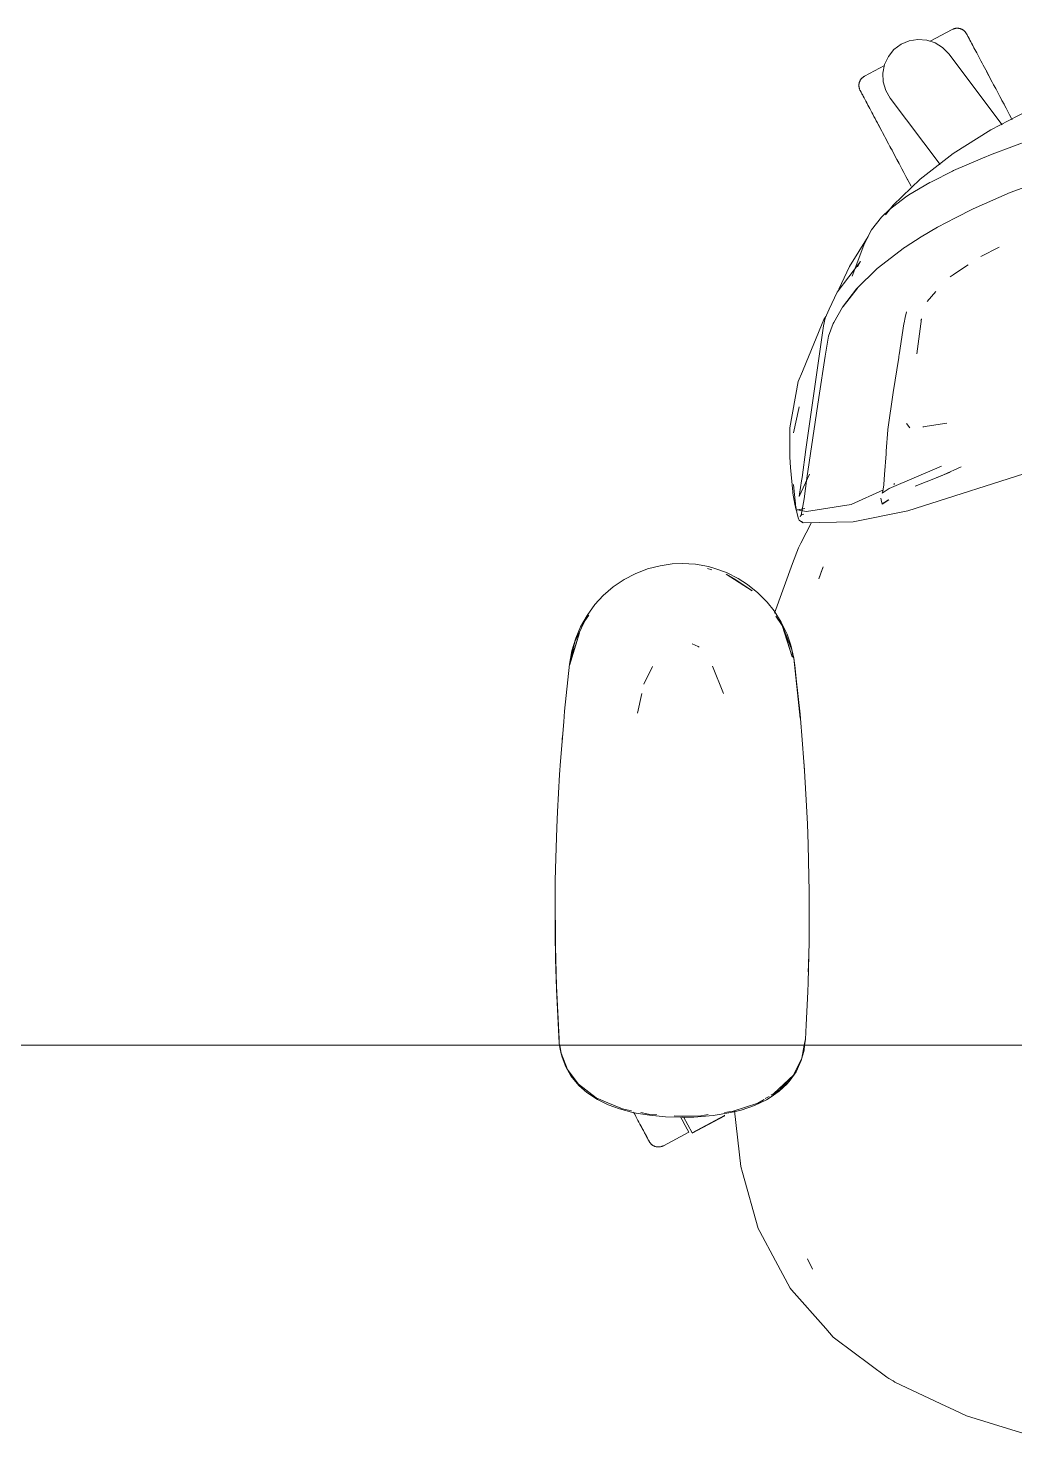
# Model space of a CAD drawing. Header units: millimetres. Extents: x 155927 to 295199, y -4084 to 97293.
# Drawn here: x 157374 to 157751, y 21360 to 21899 of the extents above; entities that cross this region are included whole.
import ezdxf

# ---------------------------------------------------------------- set-up
doc = ezdxf.new("R2010")
doc.units = ezdxf.units.MM
doc.header["$MEASUREMENT"] = 0
doc.layers.add('G-IMPT', color=8, linetype='CONTINUOUS', lineweight=9)
doc.layers.add('I-FURN', color=8, linetype='CONTINUOUS', lineweight=9)

msp = doc.modelspace()

# ---------------------------------------------------------------- linework, layer by layer
at = {"layer": 'G-IMPT'}
for p, q in [((157755.23, 21866.96), (157741.45, 21859.87)), ((157741.45, 21859.87), (157727.16, 21850.9)), ((157757.02, 21856.15), (157741.95, 21850.55)), ((157727.16, 21850.9), (157714.56, 21841.09)), ((157727.31, 21844.3), (157738.27, 21849.07)), ((157738.27, 21849.07), (157741.95, 21850.55)), ((157718.86, 21840.08), (157726.87, 21844.08)), ((157727.31, 21844.3), (157726.87, 21844.08)), ((157704.26, 21831.13), (157714.56, 21841.09)), ((157718.26, 21839.77), (157710.26, 21835.04)), ((157718.86, 21840.08), (157718.26, 21839.77)), ((157763.8, 21841.38), (157748.92, 21835.92)), ((157702.84, 21829.46), (157708.97, 21834.18)), ((157708.97, 21834.18), (157710.26, 21835.04)), ((157748.92, 21835.92), (157734.7, 21829.75)), ((157699.82, 21826.57), (157702.84, 21829.46)), ((157704.26, 21831.13), (157701.26, 21827.46)), ((157727.97, 21826.36), (157734.7, 21829.75)), ((157695.96, 21821.7), (157695.34, 21820.57)), ((157695.96, 21821.7), (157699.82, 21826.57)), ((157714.95, 21819.02), (157721.18, 21822.79)), ((157727.97, 21826.36), (157721.18, 21822.79)), ((157687.53, 21807.76), (157694.65, 21819.21)), ((157694.17, 21818.13), (157693.09, 21815.9)), ((157695.34, 21820.57), (157694.17, 21818.13)), ((157714.95, 21819.02), (157708.85, 21815.14)), ((157688.58, 21804), (157693.09, 21815.9)), ((157698.16, 21806.95), (157708.6, 21814.97)), ((157708.85, 21815.14), (157708.6, 21814.97)), ((157737.72, 21811.52), (157744.69, 21815.06)), ((157691.82, 21809.65), (157682.88, 21797.95)), ((157683.55, 21799.13), (157687.53, 21807.76)), ((157698.16, 21806.95), (157690.26, 21799.21)), ((157691.82, 21809.65), (157690.66, 21807.62)), ((157727.11, 21804.49), (157732.25, 21807.99)), ((157732.25, 21807.99), (157732.82, 21808.38)), ((157727.11, 21804.49), (157726.01, 21803.74)), ((157679.84, 21791.43), (157682.88, 21797.95)), ((157684.84, 21792.25), (157690.26, 21799.21)), ((157690.56, 21799.42), (157685.17, 21792.47)), ((157685.17, 21792.47), (157687.76, 21795.85)), ((157690.56, 21799.42), (157687.76, 21795.85)), ((157720.48, 21798.22), (157717.14, 21794.31)), ((157679.84, 21791.43), (157678.27, 21788.06)), ((157684.84, 21792.25), (157681.55, 21786.41)), ((157709.28, 21790.41), (157708.82, 21788.24)), ((157670.95, 21737.85), (157677.62, 21785.07)), ((157677.78, 21787.5), (157670.99, 21771.05)), ((157677.62, 21785.07), (157678.27, 21788.06)), ((157678.55, 21788.67), (157677.78, 21787.5)), ((157679.59, 21781.2), (157681.34, 21785.99)), ((157681.55, 21786.41), (157681.34, 21785.99)), ((157706.52, 21774.07), (157708.33, 21785.79)), ((157708.33, 21785.79), (157708.4, 21786.26)), ((157708.82, 21788.24), (157708.4, 21786.26)), ((157713.2, 21774.37), (157714.98, 21787.72)), ((157714.98, 21787.72), (157714.84, 21787.25)), ((157679.59, 21781.2), (157678.29, 21773.53)), ((157675.89, 21757.76), (157678.29, 21773.53)), ((157704.23, 21759.59), (157706.35, 21772.95)), ((157706.35, 21772.95), (157706.43, 21773.46)), ((157706.52, 21774.07), (157706.43, 21773.46)), ((157668, 21763.83), (157669.6, 21767.69)), ((157670.99, 21771.05), (157669.6, 21767.69)), ((157664.76, 21746.13), (157668, 21763.83)), ((157671.34, 21726.89), (157675.89, 21757.76)), ((157704.23, 21759.59), (157702.2, 21745.52)), ((157666.17, 21744.27), (157668.22, 21753.57)), ((157668.22, 21753.57), (157668.37, 21754.15)), ((157664.76, 21746.13), (157664.74, 21739.16)), ((157710.58, 21746.18), (157709.3, 21747.82)), ((157715.53, 21746.53), (157724.69, 21747.93)), ((157715.53, 21746.53), (157715.88, 21746.58)), ((157702.19, 21745.44), (157701.57, 21737.2)), ((157702.19, 21745.44), (157702.2, 21745.52)), ((157664.74, 21739.16), (157664.74, 21734.99)), ((157670.95, 21737.85), (157669.51, 21727.19)), ((157701.5, 21736.21), (157700.94, 21728.35)), ((157701.57, 21737.2), (157701.5, 21736.21)), ((157665.08, 21731.04), (157664.74, 21734.99)), ((157665.88, 21721.71), (157665.08, 21731.04)), ((157702.72, 21723.04), (157722.7, 21731.48)), ((157760.11, 21730.49), (157709.87, 21714.5)), ((157723.44, 21728.2), (157730.15, 21731.25)), ((157666.4, 21721.88), (157666.19, 21724.47)), ((157668.32, 21720.01), (157672.31, 21728.41)), ((157669.29, 21725.89), (157668.46, 21720.87)), ((157669.29, 21725.89), (157669.51, 21727.19)), ((157670.23, 21719.04), (157671.34, 21726.89)), ((157700.64, 21724.4), (157700.34, 21722.02)), ((157700.94, 21728.35), (157700.64, 21724.48)), ((157700.64, 21724.4), (157700.64, 21724.48)), ((157704.44, 21724.49), (157704.71, 21724.93)), ((157721.06, 21727.18), (157712.59, 21723.93)), ((157725.96, 21729.2), (157720.85, 21727.17)), ((157720.85, 21727.17), (157725.97, 21729.2)), ((157721.06, 21727.18), (157725.96, 21729.2)), ((157665.88, 21721.71), (157665.92, 21721.24)), ((157665.92, 21721.24), (157666.74, 21716.99)), ((157666.92, 21717.2), (157666.4, 21721.88)), ((157668.32, 21720.01), (157668.46, 21720.87)), ((157669.12, 21712.77), (157670.23, 21719.04)), ((157688.22, 21716.94), (157700.57, 21722.55)), ((157699.58, 21719.37), (157699.75, 21718.01)), ((157700.05, 21721.28), (157702.72, 21723.04)), ((157700.34, 21722), (157700.05, 21721.28)), ((157700.34, 21722), (157700.34, 21722.02)), ((157666.74, 21716.99), (157667.18, 21714.67)), ((157666.99, 21716.58), (157666.92, 21717.2)), ((157666.99, 21716.58), (157667.53, 21713.3)), ((157670.46, 21715.4), (157667.18, 21714.67)), ((157670.46, 21715.4), (157667.59, 21714.91)), ((157667.59, 21714.91), (157671.17, 21714.22)), ((157688.22, 21716.94), (157671.17, 21714.22)), ((157688.92, 21710.31), (157709.87, 21714.5)), ((157699.75, 21718.01), (157700.02, 21717.14)), ((157702.51, 21718.67), (157700.02, 21717.14)), ((157700.02, 21717.14), (157702.49, 21718.63)), ((157700.04, 21717.08), (157700.02, 21717.14)), ((157700.04, 21717.08), (157702.51, 21718.67)), ((157668.08, 21711.44), (157667.53, 21713.3)), ((157668.08, 21711.44), (157668.4, 21710.9)), ((157668.4, 21710.9), (157668.9, 21710.53)), ((157669.29, 21713.39), (157668.73, 21712.29)), ((157669.12, 21712.79), (157668.73, 21712.29)), ((157669.93, 21709.92), (157668.9, 21710.53)), ((157669.52, 21710.4), (157668.9, 21710.53)), ((157668.9, 21710.53), (157668.97, 21710.51)), ((157669.52, 21710.4), (157668.97, 21710.51)), ((157673.12, 21709.99), (157668.98, 21702.08)), ((157669.29, 21713.39), (157669.12, 21712.77)), ((157669.12, 21712.79), (157669.66, 21713.11)), ((157670.16, 21713.19), (157669.66, 21713.11)), ((157688.92, 21710.31), (157669.93, 21709.92)), ((157665.86, 21694.35), (157668.05, 21700.32)), ((157668.98, 21702.08), (157668.05, 21700.32)), ((157605.77, 21690.45), (157610.48, 21692.29)), ((157615.35, 21693.55), (157610.48, 21692.29)), ((157615.35, 21693.55), (157619.86, 21694.2)), ((157623.71, 21694.37), (157619.86, 21694.2)), ((157623.71, 21694.37), (157628.75, 21694.07)), ((157628.75, 21694.07), (157633.7, 21693.19)), ((157635.05, 21691.93), (157633.36, 21692.45)), ((157633.7, 21693.19), (157635.82, 21692.63)), ((157640.6, 21690.92), (157635.82, 21692.63)), ((157658.92, 21675.41), (157665.86, 21694.35)), ((157677.46, 21693.05), (157675.82, 21688.58)), ((157675.82, 21688.58), (157677.2, 21692.46)), ((157677.46, 21693.05), (157677.2, 21692.46)), ((157601.6, 21688.26), (157597.44, 21685.43)), ((157601.6, 21688.26), (157605.77, 21690.45)), ((157640.5, 21690.27), (157644.18, 21688.11)), ((157640.5, 21690.27), (157650.45, 21683.95)), ((157640.6, 21690.92), (157645.11, 21688.68)), ((157644.18, 21688.11), (157650.45, 21683.95)), ((157645.11, 21688.68), (157648.65, 21686.41)), ((157590.44, 21678.67), (157593.6, 21682.11)), ((157597.44, 21685.43), (157593.6, 21682.11)), ((157652.63, 21683.22), (157648.65, 21686.41)), ((157652.63, 21683.22), (157656.18, 21679.62)), ((157590.44, 21678.67), (157587.44, 21674.59)), ((157656.18, 21679.62), (157658.8, 21676.31)), ((157661.53, 21671.98), (157658.8, 21676.31)), ((157582.8, 21664.46), (157586.54, 21672.52)), ((157584.93, 21670.15), (157587.44, 21674.59)), ((157588.13, 21674.63), (157586.54, 21672.52)), ((157661.92, 21670.66), (157659.5, 21674.24)), ((157661.53, 21671.98), (157663.72, 21667.4)), ((157662.2, 21669.95), (157661.92, 21670.66)), ((157661.92, 21670.66), (157662.83, 21667.95)), ((157661.92, 21670.66), (157665.74, 21658.81)), ((157580.76, 21655.49), (157584.59, 21667.95)), ((157583.12, 21665.91), (157581.65, 21661.05)), ((157584.59, 21667.95), (157581.67, 21658.81)), ((157584.93, 21670.15), (157583.12, 21665.91)), ((157665.53, 21661.44), (157662.33, 21669.62)), ((157662.83, 21667.95), (157665.74, 21658.81)), ((157663.72, 21667.4), (157665.17, 21663.27)), ((157580.76, 21656), (157581.65, 21661.05)), ((157582.8, 21664.46), (157580.88, 21656.06)), ((157627.53, 21663.75), (157629.76, 21662.74)), ((157629.76, 21662.74), (157630.21, 21662.44)), ((157666.32, 21658.31), (157665.17, 21663.27)), ((157666.11, 21658.38), (157665.53, 21661.44)), ((157578.85, 21638.08), (157580.76, 21656)), ((157580.76, 21655.49), (157581.67, 21658.81)), ((157612.33, 21655.12), (157609.06, 21648.34)), ((157639.43, 21644.79), (157635.28, 21655.21)), ((157666.32, 21658.31), (157668.78, 21635.35)), ((157666.32, 21658.31), (157666.66, 21655.49)), ((157666.32, 21658.31), (157668.68, 21636.87)), ((157668.78, 21635.35), (157666.66, 21655.49)), ((157606.72, 21637.29), (157608.3, 21644.72)), ((157578.5, 21633.95), (157578.85, 21638.08)), ((157577.26, 21618.89), (157578.5, 21633.95)), ((157668.68, 21636.87), (157669.66, 21625.47)), ((157577.91, 21627.07), (157578.08, 21628.75)), ((157670.39, 21615.19), (157669.66, 21625.47)), ((157577.26, 21618.89), (157576.93, 21613.8)), ((157670.25, 21617.23), (157670.12, 21618.65)), ((157670.25, 21617.23), (157670.34, 21615.33)), ((157576.93, 21613.8), (157576.12, 21599.66)), ((157670.39, 21615.19), (157670.95, 21606.32)), ((157671.49, 21595.01), (157670.95, 21606.32)), ((157575.87, 21593.64), (157576.12, 21599.66)), ((157671.49, 21595.01), (157671.79, 21587.13)), ((157575.87, 21593.64), (157575.48, 21581.88)), ((157575.62, 21586.82), (157575.6, 21585.32)), ((157575.73, 21588.75), (157575.62, 21586.82)), ((157672.08, 21574.82), (157671.79, 21587.13)), ((157575.31, 21573.46), (157575.48, 21581.88)), ((157671.94, 21581.6), (157671.94, 21579.52)), ((157575.31, 21573.46), (157575.22, 21562.67)), ((157575.31, 21573.46), (157575.27, 21553.28)), ((157575.31, 21573.46), (157575.43, 21543.44)), ((157672.08, 21574.82), (157672.15, 21569.35)), ((157672.16, 21554.64), (157672.15, 21569.35)), ((157575.43, 21543.44), (157575.22, 21562.67)), ((157575.27, 21553.28), (157575.43, 21543.44)), ((157575.27, 21553.28), (157575.77, 21531.88)), ((157575.27, 21553.28), (157575.73, 21533.09)), ((157575.31, 21553.28), (157575.29, 21551.24)), ((157672.11, 21550.13), (157672.16, 21554.64)), ((157575.29, 21551.24), (157575.36, 21549.33)), ((157672.11, 21550.13), (157671.73, 21534.46)), ((157575.43, 21543.44), (157575.77, 21531.88)), ((157671.81, 21538.5), (157671.93, 21541.18)), ((157671.93, 21543.4), (157671.93, 21541.18)), ((157575.77, 21531.88), (157575.73, 21533.09)), ((157575.73, 21533.09), (157576.82, 21511.31)), ((157575.73, 21533.09), (157576.71, 21512.91)), ((157575.77, 21531.88), (157576.82, 21511.31)), ((157670.99, 21518.35), (157671.61, 21530.91)), ((157671.73, 21534.46), (157671.61, 21530.91)), ((157670.99, 21518.35), (157670.71, 21512.69)), ((157576.82, 21511.31), (157576.71, 21512.91)), ((157576.82, 21511.31), (157577.07, 21509.66)), ((157577.54, 21507.44), (157577.06, 21510.61)), ((157577.52, 21507.26), (157577.07, 21509.66)), ((157670.21, 21508.68), (157669.14, 21504.73)), ((157669.34, 21505.57), (157670.28, 21510.61)), ((157670.45, 21510.61), (157670.21, 21508.68)), ((157670.28, 21510.61), (157670.71, 21512.91)), ((157670.71, 21512.69), (157670.45, 21510.61)), ((157577.52, 21507.26), (157577.88, 21505.92)), ((157577.54, 21507.44), (157579.95, 21501.25)), ((157579.28, 21502.28), (157577.88, 21505.92)), ((157667.15, 21500.4), (157669.14, 21504.73)), ((157667.23, 21501.31), (157669.34, 21505.57)), ((157579.28, 21502.28), (157581.24, 21498.84)), ((157579.95, 21501.25), (157584.11, 21495.62)), ((157581.24, 21498.84), (157584.31, 21495.1)), ((157658.74, 21492.17), (157666.13, 21499.07)), ((157660.83, 21493.36), (157666.13, 21499.07)), ((157666.13, 21499.07), (157663.9, 21496.66)), ((157667.15, 21500.4), (157664.95, 21497.18)), ((157667.23, 21501.31), (157666.13, 21499.07)), ((157584.11, 21495.62), (157590.9, 21490.41)), ((157587.35, 21492.44), (157584.31, 21495.1)), ((157660.77, 21492.99), (157657.32, 21490.55)), ((157657.67, 21491.48), (157660.83, 21493.36)), ((157658.74, 21492.17), (157660.21, 21493.45)), ((157660.36, 21493.58), (157663.9, 21496.66)), ((157663.82, 21495.86), (157660.77, 21492.99)), ((157663.82, 21495.86), (157664.95, 21497.18)), ((157591.4, 21489.78), (157587.35, 21492.44)), ((157590.9, 21490.41), (157595.3, 21488.57)), ((157591.4, 21489.78), (157595.47, 21487.8)), ((157600.92, 21486.24), (157595.3, 21488.57)), ((157599.81, 21486.21), (157595.47, 21487.8)), ((157643.13, 21485.37), (157652.52, 21488.4)), ((157646.22, 21485.8), (157651.3, 21487.54)), ((157651.3, 21487.54), (157655.94, 21489.74)), ((157652.52, 21488.4), (157654.98, 21489.87)), ((157655.44, 21490.15), (157656.88, 21491.01)), ((157655.94, 21489.74), (157657.32, 21490.55)), ((157599.81, 21486.21), (157605.29, 21484.78)), ((157600.92, 21486.24), (157604.38, 21485.53)), ((157611.22, 21483.78), (157605.29, 21484.78)), ((157607.9, 21484.81), (157610.88, 21484.2)), ((157610.88, 21484.2), (157614.09, 21484)), ((157611.22, 21483.78), (157617.37, 21483.22)), ((157623.71, 21483.04), (157617.37, 21483.22)), ((157620.6, 21483.6), (157623.71, 21483.41)), ((157630.87, 21483.64), (157623.71, 21483.41)), ((157628.21, 21483.13), (157623.71, 21483.04)), ((157628.21, 21483.13), (157635.53, 21483.7)), ((157630.87, 21483.64), (157633.65, 21484.04)), ((157642.29, 21484.82), (157635.53, 21483.7)), ((157639.84, 21484.91), (157643.13, 21485.37)), ((157646.22, 21485.8), (157642.29, 21484.82)), ((157643.64, 21485.49), (157646.05, 21464.21)), ((157646.69, 21461.95), (157646.05, 21464.21)), ((157646.69, 21461.95), (157652.69, 21440.6)), ((157652.69, 21440.6), (157653.29, 21439.49)), ((157653.29, 21439.49), (157659.3, 21428.25)), ((157659.3, 21428.25), (157664.88, 21417.82)), ((157672.32, 21427.42), (157671.54, 21429.01)), ((157673.5, 21425.12), (157671.54, 21429.01)), ((157673.5, 21425.12), (157672.32, 21427.42)), ((157665.47, 21417.15), (157664.88, 21417.82)), ((157678.49, 21402.37), (157665.47, 21417.15)), ((157678.49, 21402.37), (157681.36, 21399.11)), ((157682.33, 21398.38), (157681.36, 21399.11)), ((157701.82, 21383.81), (157682.33, 21398.38)), ((157701.82, 21383.81), (157702.6, 21383.35)), ((157702.6, 21383.35), (157704.17, 21382.41)), ((157704.88, 21381.99), (157704.17, 21382.41)), ((157704.88, 21381.99), (157724.52, 21372.72)), ((157724.52, 21372.72), (157725.44, 21372.29)), ((157732.2, 21369.1), (157725.44, 21372.29)), ((157732.2, 21369.1), (157749.48, 21363.78)), ((157749.48, 21363.78), (157763.08, 21359.59))]:
    msp.add_line(p, q, dxfattribs=at)
at = {"layer": 'I-FURN'}
for p, q in [((157726.79, 21898.18), (157718.38, 21893.71)), ((157726.79, 21898.18), (157726.94, 21898.25)), ((157726.94, 21898.25), (157727.08, 21898.32)), ((157727.08, 21898.32), (157727.23, 21898.38)), ((157727.23, 21898.38), (157727.38, 21898.43)), ((157727.38, 21898.43), (157727.54, 21898.48)), ((157727.54, 21898.48), (157727.69, 21898.53)), ((157727.69, 21898.53), (157727.85, 21898.56)), ((157727.85, 21898.56), (157728.01, 21898.59)), ((157728.01, 21898.59), (157728.17, 21898.62)), ((157728.17, 21898.62), (157728.33, 21898.63)), ((157728.33, 21898.63), (157728.49, 21898.65)), ((157728.49, 21898.65), (157728.65, 21898.65)), ((157728.65, 21898.65), (157728.81, 21898.65)), ((157728.81, 21898.65), (157728.97, 21898.64)), ((157728.97, 21898.64), (157729.13, 21898.63)), ((157729.13, 21898.63), (157729.29, 21898.6)), ((157729.29, 21898.6), (157729.45, 21898.58)), ((157729.45, 21898.58), (157729.61, 21898.54)), ((157729.61, 21898.54), (157729.77, 21898.5)), ((157729.77, 21898.5), (157729.92, 21898.46)), ((157729.92, 21898.46), (157730.07, 21898.4)), ((157730.07, 21898.4), (157730.22, 21898.35)), ((157730.22, 21898.35), (157730.37, 21898.28)), ((157730.37, 21898.28), (157730.52, 21898.21)), ((157730.52, 21898.21), (157730.66, 21898.13)), ((157730.66, 21898.13), (157730.8, 21898.05)), ((157730.8, 21898.05), (157730.93, 21897.97)), ((157730.93, 21897.97), (157731.06, 21897.87)), ((157731.06, 21897.87), (157731.19, 21897.78)), ((157731.19, 21897.78), (157731.32, 21897.67)), ((157731.32, 21897.67), (157731.44, 21897.57)), ((157731.44, 21897.57), (157731.55, 21897.45)), ((157731.55, 21897.45), (157731.66, 21897.34)), ((157731.66, 21897.34), (157731.77, 21897.21)), ((157731.77, 21897.21), (157731.87, 21897.09)), ((157731.87, 21897.09), (157731.97, 21896.96)), ((157731.97, 21896.96), (157732.06, 21896.83)), ((157732.06, 21896.83), (157732.14, 21896.69)), ((157704.54, 21890.52), (157707.24, 21892.55)), ((157707.24, 21892.55), (157710.34, 21893.88)), ((157710.34, 21893.88), (157713.67, 21894.42)), ((157713.67, 21894.42), (157717.03, 21894.16)), ((157717.03, 21894.16), (157720.23, 21893.09)), ((157720.23, 21893.09), (157723.08, 21891.29)), ((157732.14, 21896.69), (157732.22, 21896.55)), ((157732.22, 21896.55), (157732.24, 21896.51)), ((157732.24, 21896.51), (157732.25, 21896.49)), ((157732.25, 21896.51), (157732.24, 21896.51)), ((157732.27, 21896.46), (157732.25, 21896.51)), ((157732.25, 21896.49), (157732.29, 21896.43)), ((157732.31, 21896.38), (157732.27, 21896.46)), ((157732.29, 21896.43), (157732.34, 21896.33)), ((157732.38, 21896.26), (157732.31, 21896.38)), ((157732.34, 21896.33), (157732.41, 21896.19)), ((157732.46, 21896.1), (157732.38, 21896.26)), ((157732.41, 21896.19), (157732.51, 21896.01)), ((157732.57, 21895.9), (157732.46, 21896.1)), ((157732.51, 21896.01), (157732.63, 21895.79)), ((157732.7, 21895.66), (157732.57, 21895.9)), ((157732.63, 21895.79), (157732.76, 21895.53)), ((157732.85, 21895.38), (157732.7, 21895.66)), ((157732.76, 21895.53), (157732.92, 21895.24)), ((157733.02, 21895.06), (157732.85, 21895.38)), ((157732.92, 21895.24), (157733.1, 21894.9)), ((157733.21, 21894.7), (157733.02, 21895.06)), ((157733.1, 21894.9), (157733.3, 21894.53)), ((157733.41, 21894.31), (157733.21, 21894.7)), ((157733.3, 21894.53), (157733.52, 21894.12)), ((157733.64, 21893.88), (157733.41, 21894.31)), ((157733.52, 21894.12), (157733.75, 21893.67)), ((157733.89, 21893.42), (157733.64, 21893.88)), ((157733.75, 21893.67), (157734.01, 21893.19)), ((157734.16, 21892.91), (157733.89, 21893.42)), ((157734.01, 21893.19), (157734.29, 21892.67)), ((157734.44, 21892.38), (157734.16, 21892.91)), ((157734.29, 21892.67), (157734.58, 21892.12)), ((157734.74, 21891.81), (157734.44, 21892.38)), ((157734.58, 21892.12), (157734.89, 21891.54)), ((157735.06, 21891.21), (157734.74, 21891.81)), ((157700.97, 21884.86), (157702.41, 21887.91)), ((157702.41, 21887.91), (157704.54, 21890.52)), ((157723.08, 21891.29), (157725.42, 21888.86)), ((157725.42, 21888.86), (157745.82, 21861.8)), ((157735.4, 21890.57), (157735.06, 21891.21)), ((157735.75, 21889.91), (157735.4, 21890.57)), ((157736.12, 21889.22), (157735.75, 21889.91)), ((157736.51, 21888.49), (157736.12, 21889.22)), ((157736.91, 21887.74), (157736.51, 21888.49)), ((157737.32, 21886.97), (157736.91, 21887.74)), ((157737.74, 21886.17), (157737.32, 21886.97)), ((157738.18, 21885.34), (157737.74, 21886.17)), ((157700.88, 21884.4), (157693.29, 21880.37)), ((157700.3, 21881.55), (157700.97, 21884.86)), ((157700.44, 21878.18), (157700.3, 21881.55)), ((157738.63, 21884.5), (157738.18, 21885.34)), ((157739.09, 21883.63), (157738.63, 21884.5)), ((157739.57, 21882.74), (157739.09, 21883.63)), ((157740.05, 21881.84), (157739.57, 21882.74)), ((157739.79, 21882.33), (157740.27, 21881.41)), ((157740.54, 21880.91), (157740.05, 21881.84)), ((157740.27, 21881.41), (157740.77, 21880.48)), ((157741.04, 21879.98), (157740.54, 21880.91)), ((157691.16, 21876.93), (157691.17, 21877.1)), ((157691.16, 21876.77), (157691.16, 21876.93)), ((157691.16, 21876.61), (157691.16, 21876.77)), ((157691.17, 21876.45), (157691.16, 21876.61)), ((157691.17, 21877.1), (157691.18, 21877.26)), ((157691.19, 21876.29), (157691.17, 21876.45)), ((157691.18, 21877.26), (157691.2, 21877.42)), ((157691.21, 21876.13), (157691.19, 21876.29)), ((157691.2, 21877.42), (157691.23, 21877.57)), ((157691.24, 21875.97), (157691.21, 21876.13)), ((157691.23, 21877.57), (157691.26, 21877.73)), ((157691.28, 21875.82), (157691.24, 21875.97)), ((157691.26, 21877.73), (157691.3, 21877.89)), ((157691.32, 21875.66), (157691.28, 21875.82)), ((157691.3, 21877.89), (157691.35, 21878.04)), ((157691.37, 21875.51), (157691.32, 21875.66)), ((157691.35, 21878.04), (157691.4, 21878.2)), ((157691.43, 21875.36), (157691.37, 21875.51)), ((157691.4, 21878.2), (157691.46, 21878.35)), ((157691.49, 21875.21), (157691.43, 21875.36)), ((157691.46, 21878.35), (157691.53, 21878.49)), ((157691.56, 21875.06), (157691.49, 21875.21)), ((157691.53, 21878.49), (157691.6, 21878.64)), ((157691.6, 21878.64), (157691.67, 21878.78)), ((157691.67, 21878.78), (157691.75, 21878.92)), ((157691.75, 21878.92), (157691.84, 21879.06)), ((157691.84, 21879.06), (157691.93, 21879.19)), ((157691.93, 21879.19), (157692.03, 21879.32)), ((157692.03, 21879.32), (157692.13, 21879.44)), ((157692.13, 21879.44), (157692.24, 21879.56)), ((157692.24, 21879.56), (157692.35, 21879.68)), ((157692.35, 21879.68), (157692.47, 21879.79)), ((157692.47, 21879.79), (157692.59, 21879.89)), ((157692.59, 21879.89), (157692.72, 21879.99)), ((157692.72, 21879.99), (157692.85, 21880.09)), ((157692.85, 21880.09), (157692.98, 21880.18)), ((157692.98, 21880.18), (157693.12, 21880.27)), ((157693.12, 21880.27), (157693.26, 21880.35)), ((157693.26, 21880.35), (157693.29, 21880.37)), ((157701.38, 21874.94), (157700.44, 21878.18)), ((157740.77, 21880.48), (157741.27, 21879.54)), ((157741.54, 21879.02), (157741.04, 21879.98)), ((157741.27, 21879.54), (157741.78, 21878.58)), ((157742.05, 21878.06), (157741.54, 21879.02)), ((157741.78, 21878.58), (157742.29, 21877.61)), ((157742.57, 21877.09), (157742.05, 21878.06)), ((157742.29, 21877.61), (157742.81, 21876.63)), ((157743.1, 21876.1), (157742.57, 21877.09)), ((157742.81, 21876.63), (157743.34, 21875.65)), ((157743.62, 21875.11), (157743.1, 21876.1)), ((157743.34, 21875.65), (157743.87, 21874.65)), ((157691.63, 21874.92), (157691.56, 21875.06)), ((157691.63, 21874.91), (157691.63, 21874.92)), ((157691.63, 21874.92), (157691.64, 21874.9)), ((157691.65, 21874.87), (157691.63, 21874.91)), ((157691.64, 21874.9), (157691.67, 21874.84)), ((157691.7, 21874.79), (157691.65, 21874.87)), ((157691.67, 21874.84), (157691.72, 21874.74)), ((157691.76, 21874.66), (157691.7, 21874.79)), ((157691.72, 21874.74), (157691.8, 21874.6)), ((157691.85, 21874.5), (157691.76, 21874.66)), ((157691.8, 21874.6), (157691.89, 21874.42)), ((157691.96, 21874.3), (157691.85, 21874.5)), ((157691.89, 21874.42), (157692.01, 21874.2)), ((157692.08, 21874.06), (157691.96, 21874.3)), ((157692.01, 21874.2), (157692.15, 21873.94)), ((157692.23, 21873.78), (157692.08, 21874.06)), ((157692.15, 21873.94), (157692.31, 21873.64)), ((157692.4, 21873.46), (157692.23, 21873.78)), ((157692.31, 21873.64), (157692.49, 21873.3)), ((157692.59, 21873.11), (157692.4, 21873.46)), ((157692.49, 21873.3), (157692.68, 21872.93)), ((157692.8, 21872.72), (157692.59, 21873.11)), ((157692.68, 21872.93), (157692.9, 21872.52)), ((157693.03, 21872.29), (157692.8, 21872.72)), ((157692.9, 21872.52), (157693.14, 21872.08)), ((157693.27, 21871.82), (157693.03, 21872.29)), ((157693.14, 21872.08), (157693.4, 21871.59)), ((157693.54, 21871.32), (157693.27, 21871.82)), ((157693.4, 21871.59), (157693.67, 21871.08)), ((157693.83, 21870.78), (157693.54, 21871.32)), ((157693.67, 21871.08), (157693.96, 21870.53)), ((157694.13, 21870.21), (157693.83, 21870.78)), ((157693.96, 21870.53), (157694.27, 21869.94)), ((157694.27, 21869.94), (157694.6, 21869.33)), ((157703.07, 21872.02), (157701.38, 21874.94)), ((157722.15, 21846.71), (157703.07, 21872.02)), ((157744.15, 21874.11), (157743.62, 21875.11)), ((157743.87, 21874.65), (157744.4, 21873.65)), ((157744.69, 21873.11), (157744.15, 21874.11)), ((157744.4, 21873.65), (157744.93, 21872.65)), ((157745.22, 21872.11), (157744.69, 21873.11)), ((157744.93, 21872.65), (157745.47, 21871.65)), ((157745.75, 21871.1), (157745.22, 21872.11)), ((157745.47, 21871.65), (157746, 21870.64)), ((157746.29, 21870.1), (157745.75, 21871.1)), ((157746, 21870.64), (157746.53, 21869.64)), ((157746.82, 21869.1), (157746.29, 21870.1)), ((157694.6, 21869.33), (157694.95, 21868.68)), ((157694.95, 21868.68), (157695.31, 21868)), ((157695.31, 21868), (157695.68, 21867.29)), ((157695.68, 21867.29), (157696.07, 21866.56)), ((157696.07, 21866.56), (157696.48, 21865.8)), ((157696.48, 21865.8), (157696.9, 21865.01)), ((157696.9, 21865.01), (157697.33, 21864.2)), ((157746.53, 21869.64), (157747.07, 21868.64)), ((157747.35, 21868.1), (157746.82, 21869.1)), ((157747.07, 21868.64), (157747.6, 21867.64)), ((157747.88, 21867.1), (157747.35, 21868.1)), ((157747.6, 21867.64), (157748.12, 21866.65)), ((157748.41, 21866.12), (157747.88, 21867.1)), ((157748.12, 21866.65), (157748.65, 21865.66)), ((157748.93, 21865.14), (157748.41, 21866.12)), ((157748.65, 21865.66), (157749.16, 21864.69)), ((157749.44, 21864.17), (157748.93, 21865.14)), ((157749.16, 21864.69), (157749.68, 21863.73)), ((157697.33, 21864.2), (157697.77, 21863.36)), ((157698.02, 21862.9), (157697.57, 21863.75)), ((157697.77, 21863.36), (157698.23, 21862.5)), ((157698.48, 21862.03), (157698.02, 21862.9)), ((157698.23, 21862.5), (157698.69, 21861.63)), ((157698.95, 21861.15), (157698.48, 21862.03)), ((157698.69, 21861.63), (157699.17, 21860.73)), ((157699.43, 21860.24), (157698.95, 21861.15)), ((157699.17, 21860.73), (157699.66, 21859.82)), ((157699.92, 21859.32), (157699.43, 21860.24)), ((157699.66, 21859.82), (157700.15, 21858.89)), ((157700.42, 21858.38), (157699.92, 21859.32)), ((157700.15, 21858.89), (157700.65, 21857.94)), ((157700.93, 21857.43), (157700.42, 21858.38)), ((157700.65, 21857.94), (157701.16, 21856.99)), ((157701.44, 21856.46), (157700.93, 21857.43)), ((157701.16, 21856.99), (157701.68, 21856.02)), ((157701.96, 21855.49), (157701.44, 21856.46)), ((157701.68, 21856.02), (157702.2, 21855.04)), ((157702.48, 21854.51), (157701.96, 21855.49)), ((157702.2, 21855.04), (157702.72, 21854.05)), ((157703.01, 21853.52), (157702.48, 21854.51)), ((157702.72, 21854.05), (157703.25, 21853.06)), ((157703.54, 21852.52), (157703.01, 21853.52)), ((157703.25, 21853.06), (157703.78, 21852.06)), ((157704.07, 21851.52), (157703.54, 21852.52)), ((157703.78, 21852.06), (157704.32, 21851.06)), ((157704.6, 21850.51), (157704.07, 21851.52)), ((157704.32, 21851.06), (157704.85, 21850.05)), ((157705.14, 21849.51), (157704.6, 21850.51)), ((157704.85, 21850.05), (157705.38, 21849.05)), ((157705.67, 21848.5), (157705.14, 21849.51)), ((157705.38, 21849.05), (157705.92, 21848.04)), ((157706.21, 21847.5), (157705.67, 21848.5)), ((157705.92, 21848.04), (157706.45, 21847.04)), ((157706.74, 21846.5), (157706.21, 21847.5)), ((157706.45, 21847.04), (157706.98, 21846.04)), ((157707.27, 21845.51), (157706.74, 21846.5)), ((157706.98, 21846.04), (157707.51, 21845.05)), ((157707.79, 21844.52), (157707.27, 21845.51)), ((157707.51, 21845.05), (157708.03, 21844.07)), ((157708.31, 21843.54), (157707.79, 21844.52)), ((157708.03, 21844.07), (157708.55, 21843.09)), ((157708.83, 21842.57), (157708.31, 21843.54)), ((157708.55, 21843.09), (157709.06, 21842.13)), ((157709.34, 21841.61), (157708.83, 21842.57)), ((157709.06, 21842.13), (157709.57, 21841.18)), ((157709.84, 21840.67), (157709.34, 21841.61)), ((157709.57, 21841.18), (157710.07, 21840.24)), ((157710.33, 21839.74), (157709.84, 21840.67)), ((157710.07, 21840.24), (157710.56, 21839.32)), ((157710.82, 21838.83), (157710.33, 21839.74)), ((157710.56, 21839.32), (157711.04, 21838.41)), ((158459.25, 21510.61), (156862.83, 21510.61)), ((156862.83, 21510.61), (158459.25, 21510.61)), ((157605.17, 21485), (157605.61, 21484.18)), ((157605.61, 21484.18), (157606.03, 21483.38)), ((157606.03, 21483.38), (157606.45, 21482.6)), ((157606.45, 21482.6), (157606.84, 21481.85)), ((157606.84, 21481.85), (157607.23, 21481.13)), ((157624.2, 21481.16), (157623.25, 21482.95)), ((157627.47, 21477.13), (157624.27, 21483.16)), ((157639.84, 21483.71), (157627.47, 21477.13)), ((157627.57, 21476.96), (157639.93, 21483.54)), ((157639.79, 21483.8), (157639.84, 21483.71)), ((157607.23, 21481.13), (157607.6, 21480.44)), ((157607.6, 21480.44), (157607.95, 21479.77)), ((157607.95, 21479.77), (157608.29, 21479.14)), ((157608.29, 21479.14), (157608.61, 21478.54)), ((157608.77, 21478.23), (157608.46, 21478.81)), ((157608.61, 21478.54), (157608.91, 21477.97)), ((157609.07, 21477.67), (157608.77, 21478.23)), ((157608.91, 21477.97), (157609.19, 21477.43)), ((157609.34, 21477.16), (157609.07, 21477.67)), ((157609.19, 21477.43), (157609.46, 21476.93)), ((157609.6, 21476.68), (157609.34, 21477.16)), ((157609.46, 21476.93), (157609.71, 21476.47)), ((157609.83, 21476.23), (157609.6, 21476.68)), ((157609.71, 21476.47), (157609.94, 21476.04)), ((157616.56, 21472.17), (157626.24, 21477.32)), ((157626.24, 21477.32), (157624.24, 21481.09)), ((157610.05, 21475.82), (157609.83, 21476.23)), ((157609.94, 21476.04), (157610.15, 21475.64)), ((157610.25, 21475.45), (157610.05, 21475.82)), ((157610.15, 21475.64), (157610.34, 21475.29)), ((157610.43, 21475.11), (157610.25, 21475.45)), ((157610.34, 21475.29), (157610.5, 21474.97)), ((157610.59, 21474.81), (157610.43, 21475.11)), ((157610.5, 21474.97), (157610.65, 21474.69)), ((157610.72, 21474.56), (157610.59, 21474.81)), ((157610.65, 21474.69), (157610.78, 21474.45)), ((157610.84, 21474.34), (157610.72, 21474.56)), ((157610.78, 21474.45), (157610.89, 21474.25)), ((157610.94, 21474.16), (157610.84, 21474.34)), ((157610.89, 21474.25), (157610.97, 21474.09)), ((157611.01, 21474.02), (157610.94, 21474.16)), ((157610.97, 21474.09), (157611.04, 21473.96)), ((157611.06, 21473.92), (157611.01, 21474.02)), ((157611.04, 21473.96), (157611.08, 21473.88)), ((157611.1, 21473.86), (157611.06, 21473.92)), ((157611.08, 21473.88), (157611.1, 21473.84)), ((157611.11, 21473.84), (157611.1, 21473.86)), ((157611.1, 21473.84), (157611.11, 21473.84)), ((157611.13, 21473.8), (157611.11, 21473.84)), ((157611.21, 21473.66), (157611.13, 21473.8)), ((157611.29, 21473.52), (157611.21, 21473.66)), ((157611.38, 21473.39), (157611.29, 21473.52)), ((157611.48, 21473.26), (157611.38, 21473.39)), ((157611.58, 21473.13), (157611.48, 21473.26)), ((157611.69, 21473.01), (157611.58, 21473.13)), ((157611.8, 21472.89), (157611.69, 21473.01)), ((157611.92, 21472.78), (157611.8, 21472.89)), ((157612.04, 21472.67), (157611.92, 21472.78)), ((157612.16, 21472.57), (157612.04, 21472.67)), ((157612.29, 21472.47), (157612.16, 21472.57)), ((157612.42, 21472.38), (157612.29, 21472.47)), ((157612.56, 21472.29), (157612.42, 21472.38)), ((157612.69, 21472.21), (157612.56, 21472.29)), ((157612.84, 21472.14), (157612.69, 21472.21)), ((157612.98, 21472.07), (157612.84, 21472.14)), ((157613.13, 21472), (157612.98, 21472.07)), ((157613.28, 21471.94), (157613.13, 21472)), ((157613.43, 21471.89), (157613.28, 21471.94)), ((157613.59, 21471.84), (157613.43, 21471.89)), ((157613.74, 21471.8), (157613.59, 21471.84)), ((157613.9, 21471.77), (157613.74, 21471.8)), ((157614.06, 21471.74), (157613.9, 21471.77)), ((157614.22, 21471.72), (157614.06, 21471.74)), ((157614.38, 21471.71), (157614.22, 21471.72)), ((157614.54, 21471.7), (157614.38, 21471.71)), ((157614.7, 21471.7), (157614.54, 21471.7)), ((157614.86, 21471.7), (157614.7, 21471.7)), ((157615.02, 21471.71), (157614.86, 21471.7)), ((157615.18, 21471.73), (157615.02, 21471.71)), ((157615.34, 21471.75), (157615.18, 21471.73)), ((157615.5, 21471.78), (157615.34, 21471.75)), ((157615.66, 21471.82), (157615.5, 21471.78)), ((157615.81, 21471.86), (157615.66, 21471.82)), ((157615.97, 21471.91), (157615.81, 21471.86)), ((157616.12, 21471.97), (157615.97, 21471.91)), ((157616.27, 21472.03), (157616.12, 21471.97)), ((157616.41, 21472.1), (157616.27, 21472.03)), ((157616.56, 21472.17), (157616.41, 21472.1))]:
    msp.add_line(p, q, dxfattribs=at)

doc.saveas('drawing.dxf')
